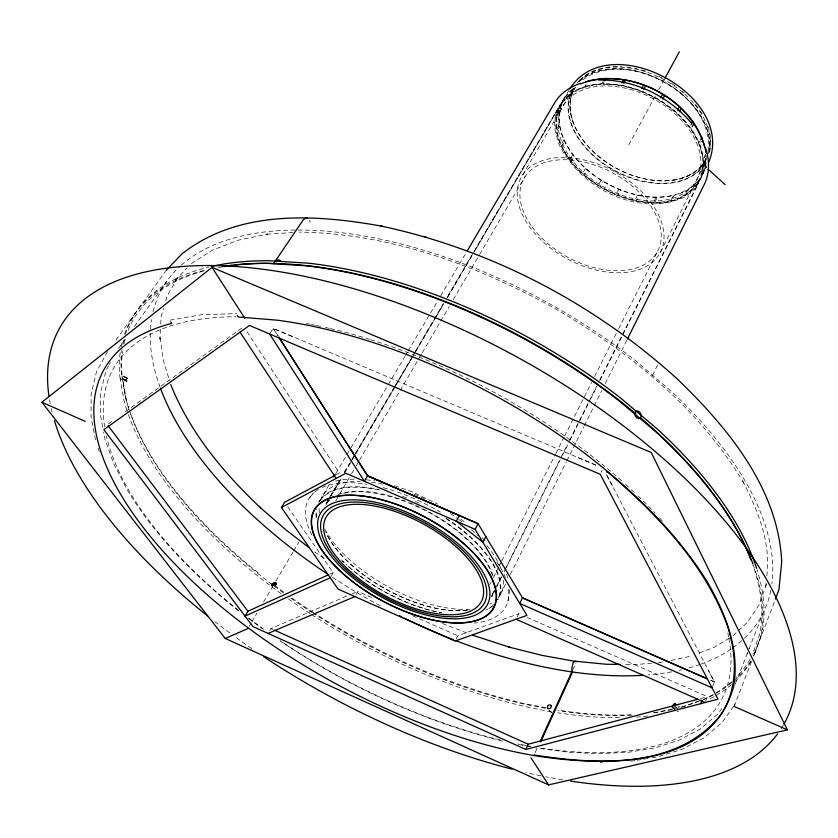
<?xml version="1.0" encoding="UTF-8"?>
<svg xmlns="http://www.w3.org/2000/svg" width="838" height="838" viewBox="0 0 838 838"><rect width="100%" height="100%" fill="white"/><g stroke="black" fill="none" stroke-linecap="round" stroke-linejoin="round"><path stroke-width="0.63" stroke-dasharray="4.19 3.14" d="M509.651 589.69L507.954 601.192M160.435 329.229L159.869 339.191L159.985 336.143L163.211 359.911L169.559 380.819M160.707 324.254L161.137 316.785L163.599 308.216M706.204 155.575C706.623 176.336 691.853 196.846 671.123 201.047L673.993 195.401C683.41 193.033 692.439 188.257 698.62 180.641M766.058 583.342L765.681 587.05L766.561 583.751L759.238 604.544L747.318 622.466L733.114 635.602M766.791 575.936C771.159 542.427 757.667 509.651 742.468 480.509L743.767 483.097C699.049 407.614 628.49 351.29 553.551 307.672C475.659 264.777 389.031 233.362 299.281 232.105M126.884 410.138A353.95 172.879 28.5 0 1 123.752 399.422L120.18 378.745L122.39 377.257L121.939 374.555A352.033 172.146 28.5 0 1 122.568 351.625M129.324 410.17A353.563 173.141 28.5 0 1 125.417 397.055L121.342 372.721A353.563 173.141 28.5 0 1 121.971 349.656M272.35 586.37L271.177 584.924L272.413 583.751M708.141 151.154C714.458 94.097 625.274 45.472 580.42 81.527M706.183 162.74C702.307 187.827 679.911 204.367 654.468 202.943L657.369 197.328M165.704 300.884L167.108 295.992L177.949 277.263L175.666 279.787L187.073 268.066M120.787 377.969L120.337 379.31L122.736 379.321L122.065 376.891M749.224 648.203L749.015 648.602M753.121 655.253C753.854 658.165 755.248 651.88 753.54 651.294L755.729 650.466L753.98 655.253L775.035 600.28M753.54 651.294L759.448 634.995A352.033 172.146 28.5 0 0 752.87 565.084M747.433 652.75L747.119 653.64L747.433 652.907M754.514 653.609L760.537 637.027A353.95 172.879 28.5 0 0 753.414 565.231M755.635 650.717L761.637 634.188A353.563 173.141 28.5 0 0 757.028 569.589M734.067 706.413L751.958 660.48M735.24 684.279L748.533 650.225M749.015 649.01L762.779 613.73M561.261 103.346L571.013 93.196L574.25 87.665L564.498 97.837L561.261 103.346L556.38 115.822L559.595 110.323M564.498 97.837C547.486 130.037 575.434 164.468 602.155 180.799C630.501 197.653 673.281 207.269 698.756 180.526M712.53 686.657L714.426 681.902L606.115 473.816L612.526 486.166M705.638 701.354L707.482 696.713L527.123 617.417M705.952 158.026C700.547 171.423 685.861 178.274 672.286 180.201M599.673 380.201L699.248 181.186C712.049 155.198 693.581 126.329 673.574 109.967C649.419 90.504 616.37 78.175 585.448 86.387L586.736 84.167M551.802 712.111L523.74 706.193A353.95 172.879 28.5 0 1 311.286 614.348M534.99 752.849L537.399 747.559M572.752 669.845L575.957 662.795M657.495 365.159L652.393 375.833L653.127 375.728M601.244 472.297L602.208 470.286M517.151 617.061L518.764 613.751L521.152 614.799M500.475 594.351L505.712 583.803M510.373 574.439L566.268 462.01M566.855 460.837L583.74 426.877M584.316 425.704L593.639 406.964M594.215 405.802L601.789 390.571M605.277 383.542L626.824 340.218M705.093 167.621L702.234 173.34L703.428 160.089L705.732 155.512M702.014 174.314L704.884 168.595M494.242 590.926L491.319 596.782A94.82 44.005 28.5 0 0 493.373 591.597M496.588 586.244L501.271 576.879M504.79 569.85L560.433 458.637M561.02 457.464L567.462 444.59M569.798 439.908L588.548 402.439M589.135 401.276L596.75 386.056M702.108 175.467L707.063 165.568M495.845 588.475L491.749 596.666A95.155 44.163 28.5 0 0 493.823 591.46M496.431 587.302L501.7 576.774M504.036 572.092L505.796 568.583M506.382 567.41L560.213 459.79M562.56 455.107L568.992 442.234M569.578 441.071L590.046 400.155M590.622 398.982L597.044 386.14M599.966 380.305L698.641 183.03L694.932 188.519L695.268 188.079L690.543 192.866L685.306 196.616C639.96 218.571 579.687 188.204 558.757 143.748L554.913 129.44L554.599 122.317L554.599 122.851L555.437 116.063L557.427 109.705L557.228 110.218L560.35 104.383L447.22 297.008M489.989 584.327L491.162 581.991M493.519 577.33L498.809 566.813M499.396 565.65L501.155 562.141M501.742 560.978L555.227 454.72M555.814 453.557L564.037 437.206M564.623 436.032L591.659 382.327M594.603 376.482L618.109 329.774M618.695 328.611L657.484 251.547M660.093 252.887A79.055 49.61 28.5 0 0 576.439 158.529A79.055 49.61 28.5 0 0 535.367 234.001A79.055 49.61 28.5 0 0 660.093 252.887L705.554 162.3A75.776 50.835 28.5 0 1 614.38 170.68A75.776 50.835 28.5 0 1 572.584 89.572M705.565 154.108L703.25 158.696L699.761 144.597L701.511 141.161M685.222 195.432L688.082 189.755M456.144 638.954L457.758 635.759L518.764 613.751M700.222 140.637L699.049 142.931L691.161 128.884M656.081 197.276L653.179 202.89L636.325 201.068L639.258 195.474M637.55 195.086L634.617 200.67L617.816 195.568L620.79 190.006M561.114 103.723C545.915 130.152 565.776 161.064 586.799 177.635C609.991 195.872 640.85 207.374 670.442 201.172L673.312 195.526C640.682 202.272 606.607 188.11 582.86 165.945C565.315 149.457 550.587 121.311 564.351 98.214M569.17 89.938L472.904 253.883M618.873 189.21L615.899 194.772L600.06 186.801L603.077 181.27M575.863 86.869C568.405 97.491 569.212 112.596 574.009 124.328M628.772 144.901L655.599 95.49M658.72 89.75L664.335 79.401M601.181 180.086L598.154 185.617L584.128 175.278L587.197 169.768M107.557 351.625L96.475 371.821L91.122 394.258L91.059 416.874L95.92 442.181M356.056 594.509L357.784 591.398L374.439 598.793M585.521 168.291L582.452 173.801L571.003 161.671L574.114 156.172M108.605 365.672L106.059 370.344L100.633 392.373L100.392 414.559L102.686 427.087M109.212 364.593L110.417 362.435M572.846 154.559L569.725 160.048L561.554 146.786L564.707 141.297M330.874 576.754L333.22 572.616L286.795 505.482M734.308 705.345L735.115 703.93M604.334 81.569L603.056 83.8L620.749 85.204M603.004 81.558L601.726 83.79C586.684 85.036 570.039 89.865 561.387 103.21L474.737 250.95M126.601 379.08A1.823 0.66 -66.1 0 0 125.878 381.269A1.823 0.66 -66.1 0 0 126.758 381.374L127.334 380.515A1.823 0.66 -66.1 0 0 127.753 378.64M563.932 139.705L560.779 145.194L556.474 131.503L559.669 126.014M586.055 84.334L584.767 86.555L577.235 89.498L571.013 93.196M269.773 630.501L270.915 628.552L350.64 594.446M559.396 124.642L556.202 130.131L556.254 116.817L559.47 111.328M522.671 174.922L573.297 88.451M335.776 500.81L339.076 495.153M339.736 494.022L350.954 474.811M351.614 473.69L355.574 466.902M356.234 465.771L358.874 461.256M359.533 460.125L418.927 358.413M419.587 357.281L421.566 353.898M422.226 352.767L449.283 306.436M453.243 299.648L478.969 255.58M479.629 254.448L525.164 176.472M329.177 498.002L325.877 503.617A95.155 44.163 28.5 0 1 329.732 499.406M329.837 496.882L341.035 477.807M344.334 472.192L349.603 463.215M352.243 458.721L354.883 454.238M355.542 453.117L394.426 386.905M395.086 385.784L414.852 352.117M415.512 350.996L443.25 303.775M328.004 500.674L326.013 504.057A94.82 44.005 28.5 0 1 329.858 499.857M330.643 496.169L341.234 478.131M344.544 472.496L349.834 463.487M350.494 462.356L353.804 456.72M354.464 455.6L393.504 389.104M394.164 387.984L411.374 358.685M412.034 357.554L414.014 354.181M414.674 353.049L434.524 319.247M435.194 318.115L443.794 303.461M447.104 297.836L472.244 255.014M326.129 504.466L328.119 501.082M331.419 495.447L341.998 477.409M344.628 472.915L351.908 460.502M352.557 459.392L355.207 454.866M355.857 453.756L395.526 386.119M396.144 385.03L412.045 357.941M415.962 351.227L435.833 317.361M436.43 316.293L443.763 303.838M447.66 297.144L474.161 251.987M249.232 626.342L251.191 623.022M251.85 621.911L257.067 613.06M263.582 601.988L272.717 586.485M275.932 581.017L292.965 552.116M293.614 551.006L298.852 542.113M320.053 500.118L318.838 502.161A101.932 47.326 28.5 0 1 379.467 489.56M323.154 494.86L330.455 482.489M335.776 473.501L346.398 455.516M347.058 454.385L387.554 385.805M388.224 384.684L404.817 356.579M405.487 355.448L407.478 352.075M408.137 350.954L438.012 300.36M440.673 295.866L466.567 252.018M270.203 333.063L273.261 328.391L597.295 465.708M696.085 185.868L699.248 181.186M721.895 708.424L718.135 713.787L700.631 728.819L679.094 740.184L655.515 747.747L629.045 752.199L599.055 753.729L568.3 752.252L536.016 748.009M733.585 706.361L721.947 722.702L704.014 737.869L681.996 749.308L657.882 756.871L650.152 758.118M118.587 348.44L126.884 336.886M134.426 326.38L168.365 279.117M115.937 340.019L136.5 311.526M138.28 309.065L165.411 271.481M564.802 97.365L569.012 92.159L574.25 87.665M309.735 497.5L314.219 492.304M677.994 708.215L678.476 707.764A2.587 1.299 -51.6 0 1 678.99 707.366M126.894 378.703C130.278 378.367 119.604 373.978 122.39 377.257M108.395 423.913L113.675 420.121M125.312 411.772L242.664 327.48M191.462 263.561L212.182 250.258L237.72 240.297L267.804 234.032L264.787 234.368L292.891 232.524M678.33 711.263L678.068 711.389A2.587 1.299 -51.6 0 1 677.02 711.158M729.364 638.189L713.861 647.439L696.787 653.902M335.923 474.863L339.348 473.041L245.859 329.994M754.734 653.158L752.503 654.153M271.554 584.044L274.435 582.63M271.355 584.296L273.984 583.059M271.219 584.589L273.858 583.363M271.177 584.924L273.806 583.698M271.208 585.27L273.837 584.044M271.323 585.605L273.953 584.379M271.502 585.898L274.141 584.673M329.669 574.229L333.22 572.616M351.834 593.943L357.784 591.398M681.462 707.146L698.379 701.322M681.692 707.199L698.892 701.28M700.463 698.578L707.482 696.713M335.514 481.096L341.621 479.745L354.945 479.085M670.924 660.533L690.69 656.206M653.86 712.792L674.192 708.938M653.535 712.97L675.899 708.739M169.936 320.168L201.089 314.784L236.84 313.59M630.825 761.26L635.979 760.422M637.268 760.213L642.421 759.375M643.71 759.165L648.863 758.327M551.991 712.08L551.435 712.164A2.273 1.781 -32.8 0 1 550.074 711.661L547.518 708.183M651.901 663.099L636.482 664.544L622.676 664.419M658.322 662.491L663.455 662.01M600.238 762.685L602.794 762.58M366.342 479.776L375.204 480.939M545.999 707.775L524.902 703.7A353.563 173.141 28.5 0 1 314.826 613.406M545.444 708.267L523.918 704.13A352.033 172.146 28.5 0 1 313.538 613.458M518.701 744.448L524.881 745.715M526.128 745.977L531.072 746.993M502.622 741.138C423.242 721.298 347.801 686.584 280.039 640.861M622.561 85.581L640.473 90.745M394.719 485.757L412.401 491.937L437.52 504.088M442.474 623.535L468.997 633.8M122.631 378.933L127.208 380.724M122.432 379.394L126.926 381.154M127.627 378.43L121.898 376.032L127.449 378.347M127.051 381.007L122.725 379.247L125.983 398.762A352.033 172.146 28.5 0 0 129.073 409.415M122.505 378.535L127.334 380.515M292.567 336.604L273.209 328.465L278.143 336.164L273.261 328.391M578.398 457.726L597.274 465.771M714.426 681.902L709.66 679.817L714.395 681.975L708.403 670.379M412.526 615.689L457.758 635.759M270.915 628.552L273.293 629.621M642.537 91.593L659.485 100.068M314.753 551.991L326.611 560.014M677.963 705.732L680.383 707.366M675.418 707.125L677.156 708.414M673.155 707.01L675.051 708.403M672.097 707.293L674.925 709.367M672.485 707.859L674.401 709.262M274.508 585.249L284.752 592.885M248.855 618.601L262.105 628.458M661.517 101.346L676.371 112.512M672.474 707.565L674.297 709.011M460.806 519.131L466.483 523.645M675.878 706.843L677.628 708.299M238.673 611.017C195.621 576.565 155.69 537.095 127.051 489.622L113.748 463.728L105.001 439.405L103.608 432.01M703.47 165.023L707.104 168.312M482.217 537.734L486.291 542.092M678.12 114.104L689.873 127.156M550.074 711.661L549.508 710.572M309.348 220.373L310.416 222.196M98.077 448.079L99.376 451.619M125.417 397.055L125.983 398.762L122.736 379.321M506.602 574.082L508.614 581.027M120.18 378.745L119.656 375.11A353.95 172.879 28.5 0 1 120.243 352.065M705.889 160.707A75.336 50.626 28.5 0 1 615.825 168.029A75.336 50.626 28.5 0 1 573.716 88.43M577.152 83.056A75.336 50.626 28.5 0 1 578.817 81.077M579.707 80.123A75.336 50.626 28.5 0 1 610.724 66.799M613.091 66.621A75.336 50.626 28.5 0 1 621.67 66.611M626.74 67.03A75.336 50.626 28.5 0 1 630.585 67.543M633.978 68.14A75.336 50.626 28.5 0 1 637.393 68.873M641.96 70.036A75.336 50.626 28.5 0 1 648.79 72.215M658.867 76.384A75.336 50.626 28.5 0 1 662.156 77.997M671.667 83.496A75.336 50.626 28.5 0 1 674.705 85.518M682.362 91.342A75.336 50.626 28.5 0 1 684.175 92.892M695.435 104.499A75.336 50.626 28.5 0 1 703.134 115.738M707.9 126.203A75.336 50.626 28.5 0 1 709.011 153.731M706.015 159.629A74.907 50.332 28.5 0 1 615.836 168.009A74.907 50.332 28.5 0 1 574.575 87.739M579.927 80.605A74.907 50.332 28.5 0 1 639.551 69.973M640.682 70.277A74.907 50.332 28.5 0 1 683.787 93.301M684.667 94.086A74.907 50.332 28.5 0 1 688.899 98.098M690.732 99.984A74.907 50.332 28.5 0 1 694.168 103.86M694.985 104.844A74.907 50.332 28.5 0 1 708.498 153.783M578.765 81.59A75.776 50.835 28.5 0 1 663.078 81.433A75.776 50.835 28.5 0 1 709.137 152.17M705.292 162.038A75.42 50.605 28.5 0 1 612.882 169.475A75.42 50.605 28.5 0 1 574.281 87.487M579.1 81.705A75.42 50.605 28.5 0 1 663.287 81.705A75.42 50.605 28.5 0 1 708.77 152.39M467.164 610.179A94.82 44.005 28.5 0 1 325.615 531.721M343.674 493.32A94.82 44.005 28.5 0 1 430.763 513.474A94.82 44.005 28.5 0 1 492.535 575.895M493.697 604.659A101.608 47.158 28.5 0 1 485.831 610.137M441.406 612.84A101.608 47.158 28.5 0 1 439.081 612.389M435.561 611.646A101.608 47.158 28.5 0 1 346.806 565.147M344.104 562.633A101.608 47.158 28.5 0 1 342.344 560.947M316.314 517.004A101.608 47.158 28.5 0 1 316.596 509.347M320.189 500.558A101.608 47.158 28.5 0 1 379.405 490.041M445.994 518.67A101.608 47.158 28.5 0 1 497.322 599.924M770.845 590.256A341.516 173.11 28.5 0 1 742.782 639.792M741.86 640.62A341.516 173.11 28.5 0 1 734.036 646.926M730.914 649.125A341.516 173.11 28.5 0 1 701.186 664.01M699.992 664.429A341.516 173.11 28.5 0 1 687.82 668.211M681.713 669.751A341.516 173.11 28.5 0 1 679.23 670.316M671.626 671.856A341.516 173.11 28.5 0 1 647.879 674.946M380.211 605.759A341.516 173.11 28.5 0 1 330.926 576.345M160.163 387.481A341.516 173.11 28.5 0 1 150.369 330.675M150.442 329.407A341.516 173.11 28.5 0 1 151.521 319.425M153.061 311.736A341.516 173.11 28.5 0 1 180.359 265.981M181.333 265.101A341.516 173.11 28.5 0 1 296.861 230M298.087 230A341.516 173.11 28.5 0 1 635.455 360.644L670.672 390.707A341.516 173.11 28.5 0 1 771.861 584.159M728.913 638.357A346.188 161.807 28.5 0 1 539.756 747.852M530.789 746.344A346.188 161.807 28.5 0 1 527.008 745.663M525.74 745.422A346.188 161.807 28.5 0 1 518.114 743.924M500.213 739.902A346.188 161.807 28.5 0 1 280.573 640.934M263.666 629.181A346.188 161.807 28.5 0 1 247.912 617.522M238.715 610.389A346.188 161.807 28.5 0 1 106.363 435.854M104.645 426.867A346.188 161.807 28.5 0 1 236.033 316.722M306.268 323.52A346.188 161.807 28.5 0 1 310.091 324.233M311.359 324.484A346.188 161.807 28.5 0 1 315.203 325.249M316.492 325.511A346.188 161.807 28.5 0 1 322.934 326.883M325.521 327.459A346.188 161.807 28.5 0 1 329.208 328.307M330.434 328.59A346.188 161.807 28.5 0 1 369.422 339.264M370.626 339.641A346.188 161.807 28.5 0 1 621.649 480.834M625.525 484.301A346.188 161.807 28.5 0 1 630.427 488.784M631.402 489.685A346.188 161.807 28.5 0 1 634.282 492.377M638.074 495.991A346.188 161.807 28.5 0 1 655.127 513.202M659.611 518.01A346.188 161.807 28.5 0 1 662.24 520.911M727.834 633.182A346.188 161.807 28.5 0 1 728.672 637.069M508.572 589.324A112.24 51.966 28.5 0 1 474.287 623.063M312.008 535.115A112.24 51.966 28.5 0 1 314.198 492.493M315.088 491.749A112.24 51.966 28.5 0 1 320.179 488.428M322.159 487.454A112.24 51.966 28.5 0 1 367.002 484.238M383.28 487.716A112.24 51.966 28.5 0 1 440.348 512.144M496.808 561.91A112.24 51.966 28.5 0 1 503.439 573.171M503.963 574.26A112.24 51.966 28.5 0 1 505.356 577.476M503.481 580.231A101.712 47.483 28.5 0 1 496.829 599.118M491.864 603.025A101.712 47.483 28.5 0 1 489.937 604.135M470.149 609.195A101.712 47.483 28.5 0 1 324.453 528.296M319.383 512.772A101.712 47.483 28.5 0 1 319.142 507.252M320.462 500.181A101.712 47.483 28.5 0 1 360.298 481.4M371.412 482.248A101.712 47.483 28.5 0 1 383.814 484.416M413.972 494.085A101.712 47.483 28.5 0 1 419.461 496.463M420.561 496.955A101.712 47.483 28.5 0 1 424.918 499.008M450.32 513.485A101.712 47.483 28.5 0 1 457.82 518.701M458.857 519.466A101.712 47.483 28.5 0 1 461.927 521.791M471.553 529.752A101.712 47.483 28.5 0 1 477.67 535.482M486.983 545.622A101.712 47.483 28.5 0 1 500.684 568.091M467.51 610.116A95.155 44.163 28.5 0 1 326.527 533.712M337.903 494.619A95.155 44.163 28.5 0 1 405.173 501.019M409.677 502.8A95.155 44.163 28.5 0 1 493.844 579.131M492.294 606.22A101.932 47.326 28.5 0 1 486.218 610.054M441.657 612.767A101.932 47.326 28.5 0 1 439.322 612.316M436.965 611.834A101.932 47.326 28.5 0 1 345.843 564.089M344.041 562.403A101.932 47.326 28.5 0 1 341.422 559.857M316.324 517.978A101.932 47.326 28.5 0 1 316.125 511.41M402.586 496.295A101.932 47.326 28.5 0 1 408.64 498.61M415.344 501.449A101.932 47.326 28.5 0 1 420.833 503.963M446.277 518.272A101.932 47.326 28.5 0 1 497.762 599.809M751.026 661.454A353.95 172.879 28.5 0 1 735.219 681.294M731.511 684.625A353.95 172.879 28.5 0 1 715.202 696.022M714.112 696.64A353.95 172.879 28.5 0 1 708.529 699.583M647.784 716.092A353.95 172.879 28.5 0 1 636.398 717.077M619.492 717.674A353.95 172.879 28.5 0 1 557.731 712.771M310.186 613.636A353.95 172.879 28.5 0 1 286.46 597.515M281.212 593.754A353.95 172.879 28.5 0 1 127.282 411.332M121.101 346.88A353.95 172.879 28.5 0 1 122.558 340.521M124.453 334.341A353.95 172.879 28.5 0 1 206.012 269.857M750.01 659.328A352.033 172.146 28.5 0 1 736.078 677.397M731.564 681.619A352.033 172.146 28.5 0 1 714.405 693.812M713.327 694.419A352.033 172.146 28.5 0 1 702.003 700.076M632.177 715.097A352.033 172.146 28.5 0 1 557.752 710.655M312.448 612.746A352.033 172.146 28.5 0 1 288.785 596.74M283.548 593A352.033 172.146 28.5 0 1 273.209 585.374M272.193 584.61A352.033 172.146 28.5 0 1 130.697 414.202M123.961 343.915A352.033 172.146 28.5 0 1 125.229 338.887M128.141 330.382A352.033 172.146 28.5 0 1 205.708 270.444M217.849 267.71A352.033 172.146 28.5 0 1 221.641 267.018M750.785 660.868A353.563 173.141 28.5 0 1 735.397 679.377M731.637 682.666A353.563 173.141 28.5 0 1 714.102 694.524M712.991 695.121A353.563 173.141 28.5 0 1 703.805 699.594M631.024 714.814A353.563 173.141 28.5 0 1 558.873 710.247M313.726 612.704A353.563 173.141 28.5 0 1 290.996 597.41M258.104 572.763A353.563 173.141 28.5 0 1 129.743 411.374M122.83 344.46A353.563 173.141 28.5 0 1 123.972 339.359M125.386 334.362A353.563 173.141 28.5 0 1 209.018 267.008M783.258 725.31A412.767 193.798 28.5 0 1 780.566 729.657M562.654 779.853A412.767 193.798 28.5 0 1 545.789 776.784M540.866 775.799A412.767 193.798 28.5 0 1 525.939 772.521M251.756 648.622A412.767 193.798 28.5 0 1 234.912 636.712M229.78 632.952A412.767 193.798 28.5 0 1 214.957 621.723M52.113 412.16A412.767 193.798 28.5 0 1 51.254 408.546M50.249 403.78A412.767 193.798 28.5 0 1 49.4 399.066M532.004 226.773A76.122 47.766 28.5 0 0 654.111 256.512A76.122 47.766 28.5 0 0 585.605 162.457A76.122 47.766 28.5 0 0 532.004 226.773M569.746 156.874A76.415 50.626 28.5 0 0 693.183 185.167A76.415 50.626 28.5 0 0 625.756 88.294A76.415 50.626 28.5 0 0 569.746 156.874M570.709 160.467A78.343 51.904 28.5 0 0 696.65 183.7A78.343 51.904 28.5 0 0 621.44 85.947A78.343 51.904 28.5 0 0 570.709 160.467"/><path stroke-width="1.26" d="M275.587 585.039C278.122 581.048 270.831 583.51 275.293 585.144M672.086 706.843L673.689 704.245A2.598 1.299 -51.6 0 1 675.093 703.616L675.732 704.182A2.566 1.027 -55.5 0 1 675.009 706.256M775.475 599.086L778.963 589.523L781.718 561.785C778.261 489.057 728.798 429.004 678.853 380.442L677.575 379.247C594.257 303.513 491.016 249.41 380.766 225.977C315.895 214.392 240.852 209.741 185.219 251.463L182.391 253.401L166.165 270.433M700.652 703.69L702.045 700.222M674.569 705.669L675.386 703.679M708.707 162.268C736.56 95.385 608.985 26.764 569.788 88.88M540.07 741.672L572.218 671.018M540.824 741.661L572.511 671.982L571.684 669.237L573.066 662.732L574.795 661.182L606.356 664.272L620.162 664.398M525.793 749.444L717.998 699.154L600.27 474.298L249.473 325.437L103.86 429.653L253.003 626.646L525.793 749.444L528.191 744.228L697.939 699.248M627.411 339.044L703.679 185.627C710.027 173.906 709.681 159.649 705.324 147.32M700.798 139.496L701.972 137.202M485.831 536.571L482.898 542.259L456.301 521.184L459.308 515.506L478.058 523.729M691.067 124.862L692.837 121.437M692.345 126.601L694.115 123.165M334.781 475.471L284.585 502.287L281.432 507.503L338.175 589.156L455.065 641.08L526.934 615.385L475.125 529.354L478.089 523.656L367.547 475.816L278.845 337.264M677.575 110.228L679.377 106.803M679.314 111.821L681.126 108.395M662.743 99.073L664.576 95.668M660.711 97.795L662.554 94.39M664.953 78.259L679.304 51.83M641.719 88.493L643.594 85.099M643.783 89.331L645.648 85.937M622.005 82.962L623.901 79.589M623.818 83.339L625.714 79.966M604.973 80.448L606.251 78.217M603.643 80.448L604.921 78.206M278.886 337.19L367.589 475.743L364.394 481.274L269.595 333.974M333.775 476.874L335.106 474.622M467.227 250.897L555.531 101.377C561.439 92.547 570.709 86.503 580.703 83.234M328.486 574.763L247.912 611.227L245.021 616.098L330.277 577.791M547.643 705.889L547.518 708.183A2.263 1.77 -32.8 0 0 550.891 707.66L551.257 705.764M273.523 263.74L303.188 219.902L305.619 218.006L307.389 218.362M41.9 402.23L212.024 267.364L651.21 452.468L787.395 729.856L548.586 784.892L225.233 638.472L41.9 402.23L85.277 421.388M275.304 261.11L276.645 260.356A3.844 2.189 -29 0 1 280.185 260.576L280.447 261.435M281.432 507.503L345.926 473.261L475.125 529.354M585.699 82.103C632.187 68.067 690.721 99.188 704.412 145.917M273.324 583.342L275.042 582.525M273.597 583.426L275.356 582.609M275.639 582.766L273.366 585.374L276.215 583.971M273.251 584.233L275.88 583.007M273.544 584.861L276.184 583.625M273.534 585.532L276.163 584.306M274.277 585.427L276.037 584.61M225.233 638.472L247.933 628.552M606.356 472.045L607.257 471.658C656.615 513.767 703.7 562.633 726.944 624.383C736.906 654.028 738.697 688.616 720.355 715.474C676.266 769.619 596.206 764.675 534.026 754.965L534.466 755.635C602.627 766.424 710.425 770.332 733.564 686.772C740.216 649.303 725.163 612.494 706.591 580.703C675.847 531.952 633.832 491.623 588.674 456.301A353.982 164.594 28.5 0 0 277.504 320.21L238.139 316.984L237.332 315.423M268.076 633.434L354.903 596.583M580.462 83.957L587.993 80.993M588.674 80.825C637.32 69.324 696.818 102.529 706.141 152.966M598.604 80.102C633.8 79.002 668.462 96.098 691.078 122.715M380.766 225.977L382.694 226.449M425.096 236.913L426.563 237.269M576.502 661.622L542.196 655.41L508.938 647.093L510.059 647.397L472.622 635.194M367.547 475.816L459.308 515.506L367.589 475.743M707.272 678.77L522.493 597.808L478.089 523.656M707.241 678.843L522.462 597.882L519.738 603.454L712.07 687.83M734.067 706.413L787.395 729.856M516.072 619.272L705.177 702.516M274.487 630.155L528.191 744.228M308.646 547.308L286.25 530.161L259.749 507.137L260.723 508.006C223.526 472.873 189.87 432.429 170.68 384.506M708.058 169.171L725.195 184.674M170.743 321.918L171.884 323.395A353.94 164.573 28.5 0 0 153.605 540.363A353.94 164.573 28.5 0 0 534.34 755.604M108.123 425.714L247.912 611.227M551.163 705.606L551.006 705.376A2.263 1.77 -32.8 0 0 547.664 705.858M240.066 332.173L336.164 478.435M530.978 757.814L548.586 784.892M212.024 267.364L244.822 318.231M642.819 675.302A341.516 173.11 28.5 0 1 455.841 640.682M453.41 639.74A341.516 173.11 28.5 0 1 404.094 618.046M401.811 616.925A341.516 173.11 28.5 0 1 399.527 615.783M327.752 574.24A341.516 173.11 28.5 0 1 160.634 388.738M222.227 266.578A353.95 172.879 28.5 0 1 267.291 263.352L307.033 265.866A353.95 172.879 28.5 0 1 618.873 400.669L655.672 431.664A353.95 172.879 28.5 0 1 752.964 564.005M224.207 266.589A352.033 172.146 28.5 0 1 226.805 266.18M229.423 265.803A352.033 172.146 28.5 0 1 232.074 265.447M234.598 265.143A352.033 172.146 28.5 0 1 635.864 413.836M640.808 418.015A352.033 172.146 28.5 0 1 750.995 560.014M211.438 266.442A353.563 173.141 28.5 0 1 269.071 260.723L308.793 263.205A353.563 173.141 28.5 0 1 620.288 397.778L657.034 428.763A353.563 173.141 28.5 0 1 756.651 568.384M777.612 733.858A412.767 193.798 28.5 0 1 570.563 781.1M512.07 769.137A412.767 193.798 28.5 0 1 263.645 656.657M207.646 615.972A412.767 193.798 28.5 0 1 54.449 420.686M48.981 396.322A412.767 193.798 28.5 0 1 453.735 325.647A412.767 193.798 28.5 0 1 783.897 724.21M345.591 569.327A91.73 42.204 28.5 0 0 484.186 603.423A91.73 42.204 28.5 0 0 381.311 505.544A91.73 42.204 28.5 0 0 345.591 569.327M347.77 569.149A88.325 40.633 28.5 0 0 481.169 601.841A88.325 40.633 28.5 0 0 381.971 507.629A88.325 40.633 28.5 0 0 347.77 569.149M343.402 569.505A95.134 43.775 28.5 0 0 487.203 605.005A95.134 43.775 28.5 0 0 380.661 503.46A95.134 43.775 28.5 0 0 343.402 569.505M339.023 569.819A101.932 46.907 28.5 0 0 493.226 608.158A101.932 46.907 28.5 0 0 379.405 499.291A101.932 46.907 28.5 0 0 339.023 569.819M338.803 569.83A102.278 47.064 28.5 0 0 493.53 608.315A102.278 47.064 28.5 0 0 379.342 499.081A102.278 47.064 28.5 0 0 338.803 569.83M634.984 413.26A3.886 2.912 64.9 0 0 639.027 418.487A3.886 2.912 64.9 0 0 640.085 412.579A3.886 2.912 64.9 0 0 634.984 413.26"/></g></svg>
